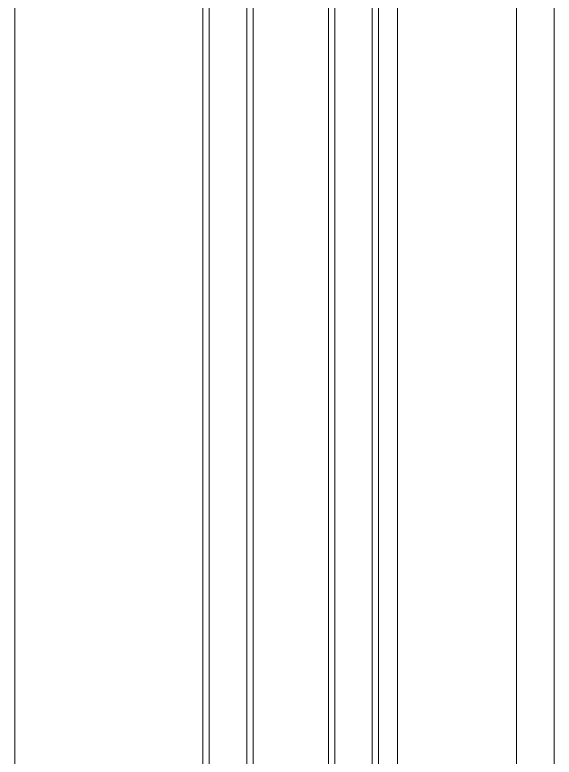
# Model space of a CAD drawing. Extents: x -280168 to 205214, y -148835 to -64913.
# Drawn here: x 51558.2 to 51644.2, y -78852.2 to -78733.9 of the extents above; entities that cross this region are included whole.
import ezdxf

# ---------------------------------------------------------------- set-up
doc = ezdxf.new("R2010")
doc.units = 0
doc.header["$LTSCALE"] = 1000
doc.header["$MEASUREMENT"] = 0
doc.linetypes.add('DASHED', pattern=[19.05, 12.7, -6.35])
for name, color, linetype, lineweight in [('GL1_glass', 122, 'Continuous', 13), ('GL2_hidden', 140, 'DASHED', 13), ('STE2_hidden', 64, 'DASHED', 13), ('XC1_alum.extrusion', 3, 'Continuous', 20)]:
    doc.layers.add(name, color=color, linetype=linetype, lineweight=lineweight)
doc.layers.add('配件层', color=4, linetype='Continuous')

# ---------------------------------------------------------------- blocks, each defined once
blk = doc.blocks.new('*U372')
at = {"layer": 'GL1_glass'}
for points in [[(317.4, -120), (21, -120), (20, -119), (20, -113), (21, -112), (317.4, -112)], [(317.4, -140), (21, -140), (20, -139), (20, -133), (21, -132), (317.4, -132)]]:
    blk.add_lwpolyline(points, dxfattribs=at)
at = {"layer": 'GL2_hidden'}
for p, q in [((20, -113), (317.4, -113)), ((20, -119), (317.4, -119)), ((20, -133), (317.4, -133)), ((20, -139), (317.4, -139))]:
    blk.add_line(p, q, dxfattribs=at)

msp = doc.modelspace()

# ---------------------------------------------------------------- linework, layer by layer
at = {"layer": 'STE2_hidden'}
for p, q in [((51638.2, -78871.03), (51638.2, -78251.03)), ((51644.2, -78871.03), (51644.2, -78251.03))]:
    msp.add_line(p, q, dxfattribs=at)
at = {"layer": 'XC1_alum.extrusion', "color": 76}
msp.add_line((51558.2, -71690.73), (51558.2, -81571.33), dxfattribs=at)
at = {"layer": 'XC1_alum.extrusion'}
msp.add_line((51619.2, -78871.03), (51619.2, -78251.03), dxfattribs=at)

# ---------------------------------------------------------------- block references
at = {"layer": '配件层', "color": 1, "xscale": -1, "rotation": 270}
msp.add_blockref('*U372', (51728.2, -78911.03), dxfattribs=at)

doc.saveas('drawing.dxf')
